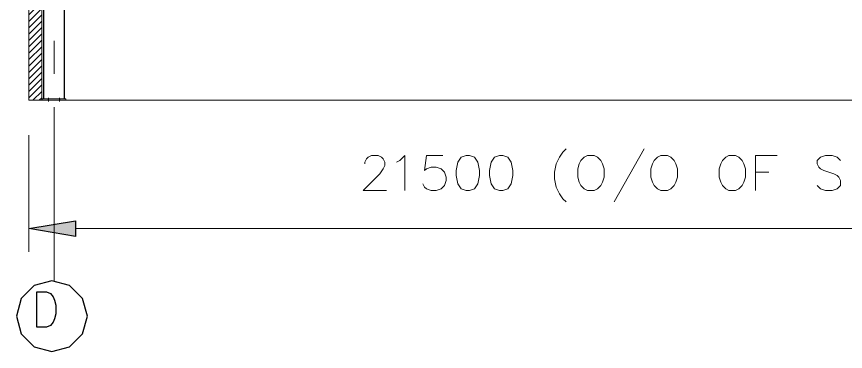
# Model space of a CAD drawing. Header units: millimetres. Extents: x 656141 to 1304589, y -54663 to 110742.
# Drawn here: x 1169807.96 to 1169830.93, y -13909.88 to -13900.6 of the extents above; entities that cross this region are included whole.
import ezdxf

# ---------------------------------------------------------------- set-up
doc = ezdxf.new("R2010")
doc.units = ezdxf.units.MM
doc.header["$LTSCALE"] = 0.35
doc.header["$MEASUREMENT"] = 0
doc.linetypes.add('CONTIN', pattern=[0, 0, 0])
doc.layers.get('0').update_dxf_attribs({"linetype": 'CONTIN'})

msp = doc.modelspace()

# ---------------------------------------------------------------- hatches: boundary and pattern name
at = {"linetype": 'Continuous', "lineweight": 5}
h = msp.add_hatch(dxfattribs=at)
h.set_pattern_fill('ANSI31', color=1)
h.set_pattern_definition([(45, (507.76692, 1957.60589), (-0.088388347648, 0.088388347648), [])])
h.paths.add_polyline_path([(1169808.303, -13897.384), (1169808.304, -13902.914), (1169808.662, -13902.914), (1169808.662, -13897.384)])
msp.add_hatch(color=3).paths.add_polyline_path([(1169809.595, -13906.259), (1169809.595, -13906.689), (1169808.304, -13906.474)])

# ---------------------------------------------------------------- linework, layer by layer
at = {"color": 7, "linetype": 'Continuous', "lineweight": 5}
for p, q in [((1169808.709, -13902.881), (1169808.709, -13888.16)), ((1169809.295, -13902.881), (1169809.295, -13888.16)), ((1169808.815, -13902.914), (1169808.878, -13902.881)), ((1169809.127, -13902.914), (1169809.189, -13902.881)), ((1169808.88, -13902.914), (1169808.881, -13902.914)), ((1169809.002, -13902.914), (1169852.99, -13902.914)), ((1169809.192, -13902.914), (1169809.192, -13902.914))]:
    msp.add_line(p, q, dxfattribs=at)
at = {"color": 1, "linetype": 'Continuous', "lineweight": 5}
for p, q in [((1169808.717, -13902.881), (1169808.717, -13888.16)), ((1169809.287, -13902.881), (1169809.287, -13888.16))]:
    msp.add_line(p, q, dxfattribs=at)
at = {"color": 8, "linetype": 'Continuous', "lineweight": 9}
for p, q in [((1169809.002, -13902.187), (1169809.002, -13901.265)), ((1169809.002, -13907.919), (1169809.002, -13903.108))]:
    msp.add_line(p, q, dxfattribs=at)
at = {"color": 254, "linetype": 'Continuous', "lineweight": 9, "true_color": 0xdcdcdc}
for p, q in [((1169808.846, -13902.853), (1169808.846, -13902.953)), ((1169809.158, -13902.853), (1169809.158, -13902.953))]:
    msp.add_line(p, q, dxfattribs=at)
at = {"color": 3, "linetype": 'Continuous', "lineweight": 5}
for p, q in [((1169808.304, -13903.881), (1169808.304, -13907.119)), ((1169809.595, -13906.474), (1169846.643, -13906.473))]:
    msp.add_line(p, q, dxfattribs=at)
at = {"color": 2, "linetype": 'Continuous', "lineweight": 5}
for p, q in [((1169825.354, -13904.262), (1169824.525, -13905.736)), ((1169828.441, -13904.907), (1169828.81, -13904.907))]:
    msp.add_line(p, q, dxfattribs=at)
at = {"color": 0, "linetype": 'Continuous', "lineweight": 5}
msp.add_lwpolyline([(1169808.303, -13897.384), (1169808.304, -13902.914), (1169808.662, -13902.914), (1169808.662, -13897.384)], close=True, dxfattribs=at)
at = {"color": 2, "linetype": 'Continuous', "lineweight": 5}
for points in [[(1169808.672, -13902.881), (1169809.332, -13902.881), (1169809.332, -13902.914), (1169808.672, -13902.914)], [(1169820.423, -13904.446), (1169820.285, -13904.492), (1169820.193, -13904.63), (1169820.147, -13904.861), (1169820.147, -13904.999), (1169820.193, -13905.229), (1169820.285, -13905.368), (1169820.423, -13905.414), (1169820.516, -13905.414), (1169820.654, -13905.368), (1169820.746, -13905.229), (1169820.792, -13904.999), (1169820.792, -13904.861), (1169820.746, -13904.63), (1169820.654, -13904.492), (1169820.516, -13904.446)], [(1169821.345, -13904.446), (1169821.207, -13904.492), (1169821.115, -13904.63), (1169821.069, -13904.861), (1169821.069, -13904.999), (1169821.115, -13905.229), (1169821.207, -13905.368), (1169821.345, -13905.414), (1169821.437, -13905.414), (1169821.575, -13905.368), (1169821.668, -13905.229), (1169821.714, -13904.999), (1169821.714, -13904.861), (1169821.668, -13904.63), (1169821.575, -13904.492), (1169821.437, -13904.446)], [(1169823.787, -13904.446), (1169823.695, -13904.492), (1169823.603, -13904.584), (1169823.557, -13904.676), (1169823.511, -13904.815), (1169823.511, -13905.045), (1169823.557, -13905.183), (1169823.603, -13905.275), (1169823.695, -13905.368), (1169823.787, -13905.414), (1169823.972, -13905.414), (1169824.064, -13905.368), (1169824.156, -13905.275), (1169824.202, -13905.183), (1169824.248, -13905.045), (1169824.248, -13904.815), (1169824.202, -13904.676), (1169824.156, -13904.584), (1169824.064, -13904.492), (1169823.972, -13904.446)], [(1169825.815, -13904.446), (1169825.723, -13904.492), (1169825.631, -13904.584), (1169825.584, -13904.676), (1169825.538, -13904.815), (1169825.538, -13905.045), (1169825.584, -13905.183), (1169825.631, -13905.275), (1169825.723, -13905.368), (1169825.815, -13905.414), (1169825.999, -13905.414), (1169826.091, -13905.368), (1169826.184, -13905.275), (1169826.23, -13905.183), (1169826.276, -13905.045), (1169826.276, -13904.815), (1169826.23, -13904.676), (1169826.184, -13904.584), (1169826.091, -13904.492), (1169825.999, -13904.446)], [(1169827.704, -13904.446), (1169827.612, -13904.492), (1169827.52, -13904.584), (1169827.474, -13904.676), (1169827.428, -13904.815), (1169827.428, -13905.045), (1169827.474, -13905.183), (1169827.52, -13905.275), (1169827.612, -13905.368), (1169827.704, -13905.414), (1169827.888, -13905.414), (1169827.981, -13905.368), (1169828.073, -13905.275), (1169828.119, -13905.183), (1169828.165, -13905.045), (1169828.165, -13904.815), (1169828.119, -13904.676), (1169828.073, -13904.584), (1169827.981, -13904.492), (1169827.888, -13904.446)]]:
    msp.add_lwpolyline(points, close=True, dxfattribs=at)
for points in [[(1169823.188, -13904.262), (1169823.096, -13904.354), (1169823.004, -13904.492), (1169822.912, -13904.676), (1169822.866, -13904.907), (1169822.866, -13905.091), (1169822.912, -13905.322), (1169823.004, -13905.506), (1169823.096, -13905.644), (1169823.188, -13905.736)], [(1169817.613, -13904.676), (1169817.613, -13904.63), (1169817.659, -13904.538), (1169817.705, -13904.492), (1169817.797, -13904.446), (1169817.981, -13904.446), (1169818.073, -13904.492), (1169818.119, -13904.538), (1169818.166, -13904.63), (1169818.166, -13904.723), (1169818.119, -13904.815), (1169818.027, -13904.953), (1169817.566, -13905.414), (1169818.212, -13905.414)], [(1169818.488, -13904.63), (1169818.58, -13904.584), (1169818.718, -13904.446), (1169818.718, -13905.414)], [(1169819.778, -13904.446), (1169819.318, -13904.446), (1169819.271, -13904.861), (1169819.318, -13904.815), (1169819.456, -13904.769), (1169819.594, -13904.769), (1169819.732, -13904.815), (1169819.824, -13904.907), (1169819.871, -13905.045), (1169819.871, -13905.137), (1169819.824, -13905.275), (1169819.732, -13905.368), (1169819.594, -13905.414), (1169819.456, -13905.414), (1169819.318, -13905.368), (1169819.271, -13905.322), (1169819.225, -13905.229)], [(1169828.441, -13905.414), (1169828.441, -13904.446), (1169829.04, -13904.446)], [(1169830.792, -13904.584), (1169830.699, -13904.492), (1169830.561, -13904.446), (1169830.377, -13904.446), (1169830.239, -13904.492), (1169830.146, -13904.584), (1169830.146, -13904.676), (1169830.193, -13904.769), (1169830.239, -13904.815), (1169830.331, -13904.861), (1169830.607, -13904.953), (1169830.699, -13904.999), (1169830.745, -13905.045), (1169830.792, -13905.137), (1169830.792, -13905.275), (1169830.699, -13905.368), (1169830.561, -13905.414), (1169830.377, -13905.414), (1169830.239, -13905.368), (1169830.146, -13905.275)]]:
    msp.add_lwpolyline(points, dxfattribs=at)
at = {"color": 3, "linetype": 'Continuous', "lineweight": -2}
msp.add_lwpolyline([(1169809.595, -13906.259), (1169809.595, -13906.689), (1169808.304, -13906.474)], close=True, dxfattribs=at)
at = {"color": 1, "linetype": 'Continuous', "lineweight": 25}
msp.add_lwpolyline([(1169809.926, -13908.898), (1169809.794, -13908.408), (1169809.435, -13908.049), (1169808.945, -13907.917), (1169808.455, -13908.049), (1169808.096, -13908.408), (1169807.965, -13908.898), (1169808.096, -13909.388), (1169808.455, -13909.747), (1169808.945, -13909.878), (1169809.435, -13909.747), (1169809.794, -13909.388)], close=True, dxfattribs=at)
at = {"color": 3, "linetype": 'Continuous', "lineweight": 25}
msp.add_lwpolyline([(1169808.53, -13909.207), (1169808.53, -13908.227), (1169808.792, -13908.227), (1169808.904, -13908.274), (1169808.978, -13908.367), (1169809.016, -13908.46), (1169809.053, -13908.6), (1169809.053, -13908.834), (1169809.016, -13908.974), (1169808.978, -13909.067), (1169808.904, -13909.161), (1169808.792, -13909.207)], close=True, dxfattribs=at)

doc.saveas('drawing.dxf')
